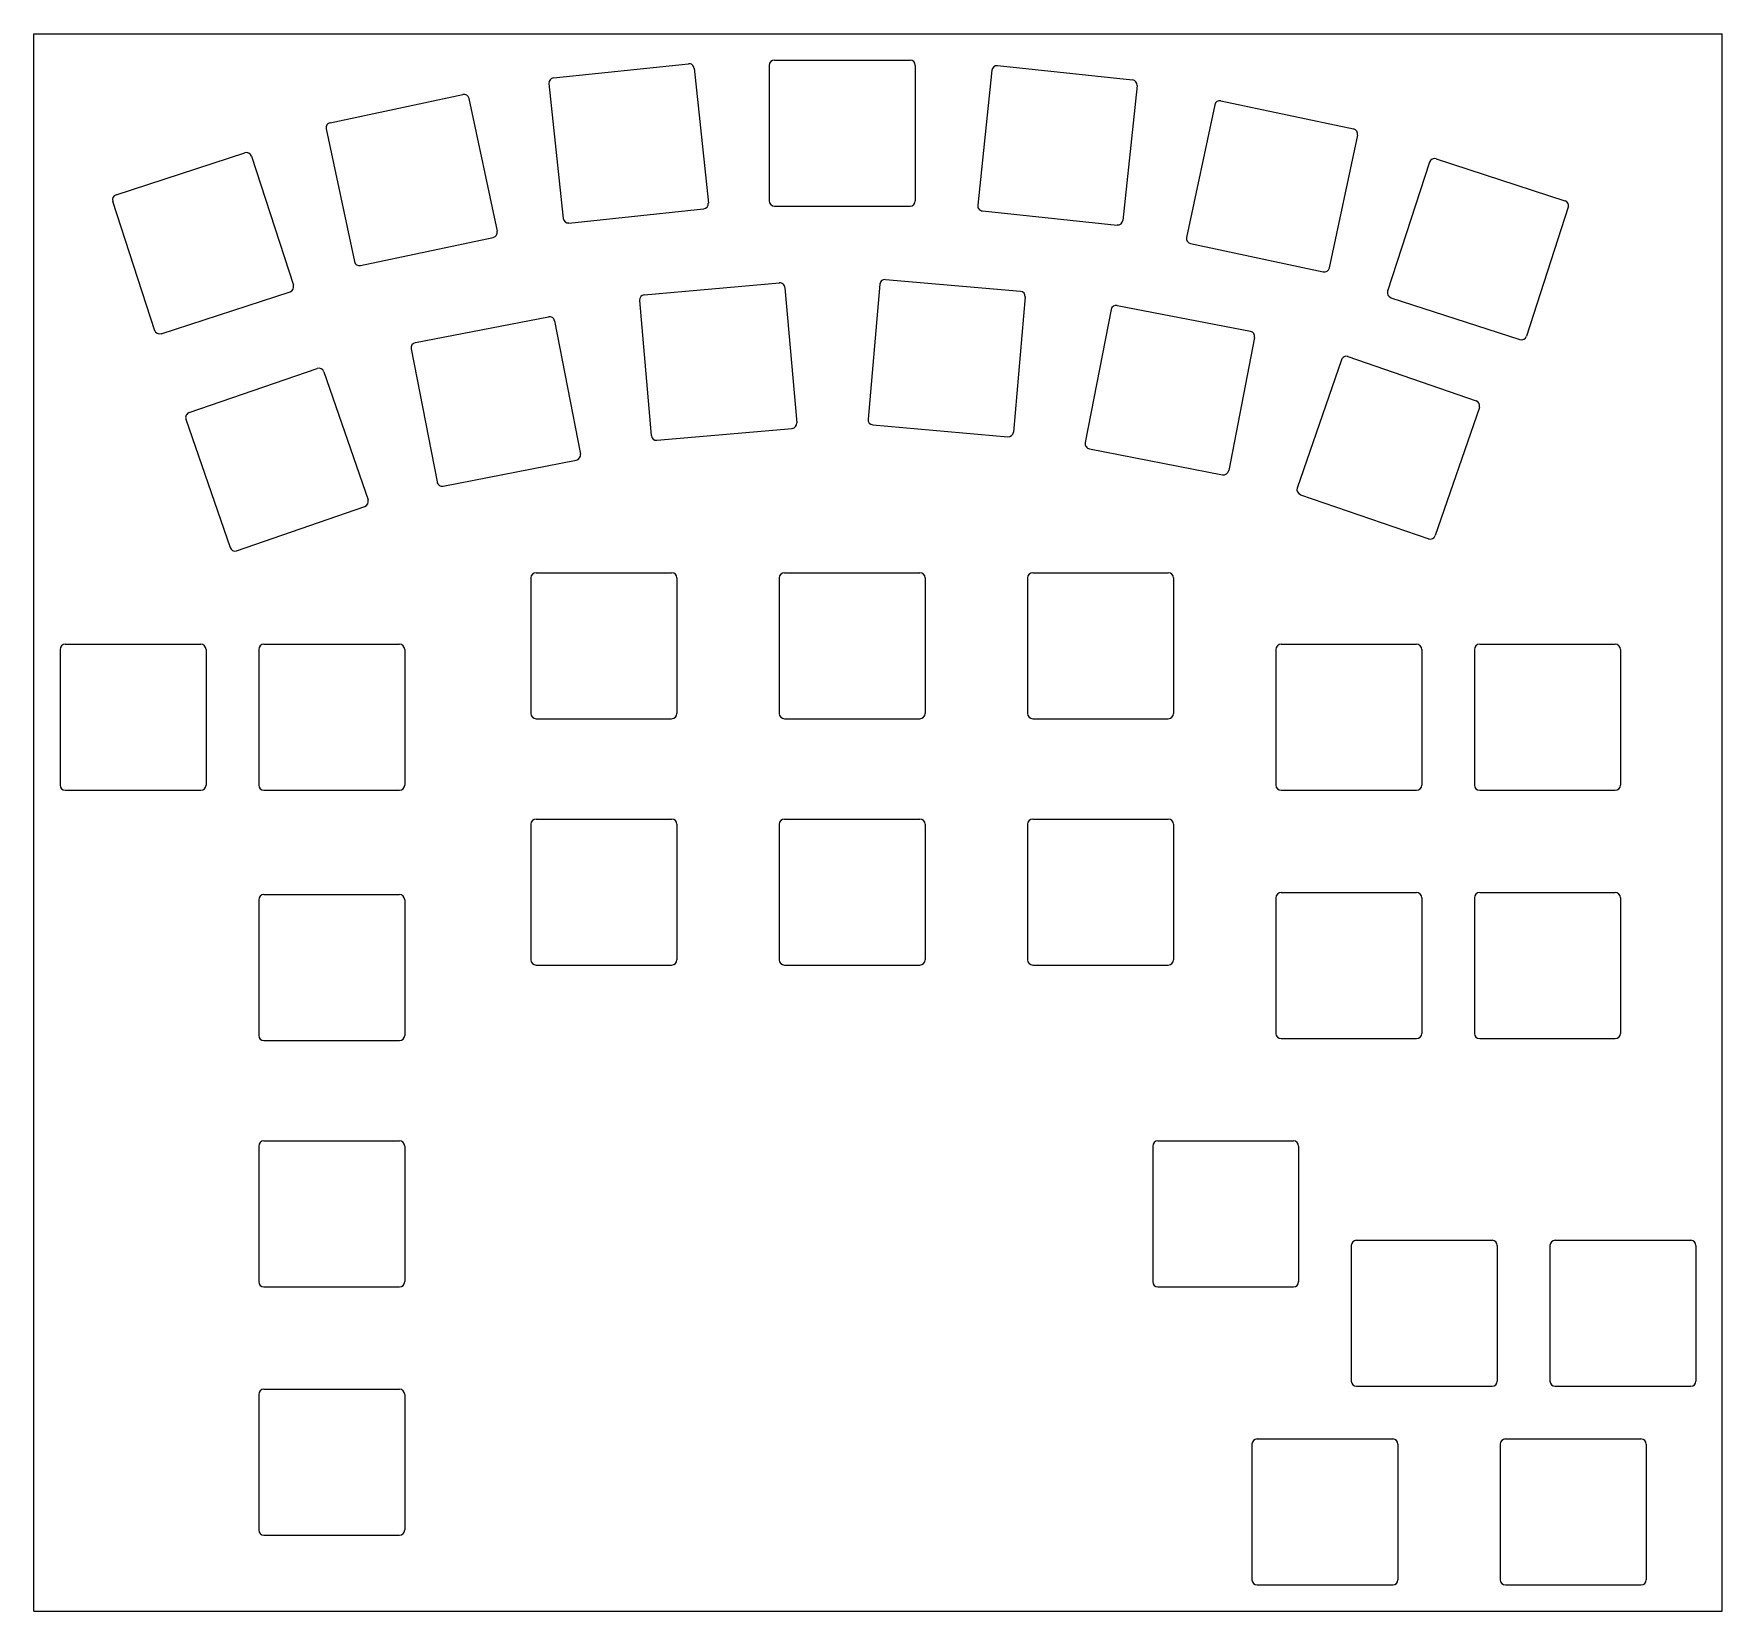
# Model space of a CAD drawing. Header units: millimetres. Extents: x 2 to 164, y -153 to -1.
import ezdxf

# ---------------------------------------------------------------- set-up
doc = ezdxf.new("R2010")
doc.units = ezdxf.units.MM

msp = doc.modelspace()

# ---------------------------------------------------------------- linework, layer by layer
for p, q in [((2.48, -1.33), (164.4, -1.33)), ((2.48, -152.59), (2.48, -1.33)), ((164.4, -152.59), (164.4, -1.33)), ((52.33, -5.56), (65.26, -4.2)), ((65.81, -4.64), (67.17, -17.57)), ((73.01, -4.36), (73.01, -17.36)), ((73.51, -3.86), (86.51, -3.86)), ((87.01, -4.36), (87.01, -17.36)), ((94.36, -4.83), (93, -17.76)), ((94.91, -4.39), (107.84, -5.75)), ((51.88, -6.11), (53.24, -19.04)), ((108.29, -6.3), (106.93, -19.23)), ((30.91, -9.87), (43.62, -7.16)), ((44.21, -7.55), (46.92, -20.26)), ((116.33, -7.76), (129.04, -10.46)), ((115.73, -8.14), (113.03, -20.86)), ((30.52, -10.46), (33.22, -23.17)), ((129.43, -11.05), (126.72, -23.77)), ((10.37, -16.77), (22.73, -12.76)), ((23.36, -13.08), (27.38, -25.44)), ((136.33, -13.64), (132.31, -26.01)), ((136.96, -13.32), (149.32, -17.34)), ((10.04, -17.4), (14.06, -29.77)), ((53.79, -19.48), (66.72, -18.12)), ((73.51, -17.86), (86.51, -17.86)), ((93.45, -18.31), (106.38, -19.67)), ((149.64, -17.97), (145.63, -30.33)), ((33.82, -23.56), (46.53, -20.86)), ((113.42, -21.45), (126.13, -24.16)), ((61.02, -26.36), (73.98, -25.23)), ((74.52, -25.68), (75.65, -38.63)), ((83.61, -25.35), (82.48, -38.3)), ((84.15, -24.89), (97.1, -26.03)), ((14.69, -30.09), (27.05, -26.07)), ((60.57, -26.9), (61.7, -39.85)), ((97.56, -26.57), (96.43, -39.52)), ((106.39, -27.38), (119.15, -29.86)), ((132.63, -26.64), (145, -30.66)), ((39.07, -30.95), (51.83, -28.47)), ((52.42, -28.87), (54.9, -41.63)), ((105.8, -27.78), (103.32, -40.54)), ((119.55, -30.45), (117.07, -43.21)), ((38.67, -31.54), (41.15, -44.3)), ((128.51, -32.29), (140.8, -36.52)), ((17.37, -37.66), (29.67, -33.43)), ((30.3, -33.74), (34.53, -46.03)), ((127.88, -32.6), (123.64, -44.89)), ((141.11, -37.16), (136.88, -49.45)), ((17.06, -38.3), (21.3, -50.59)), ((82.93, -38.84), (95.88, -39.97)), ((62.24, -40.31), (75.2, -39.17)), ((103.72, -41.13), (116.48, -43.61)), ((41.74, -44.7), (54.5, -42.22)), ((21.93, -50.9), (34.22, -46.67)), ((123.95, -45.53), (136.25, -49.76)), ((50.65, -53.01), (63.65, -53.01)), ((74.46, -53.01), (87.46, -53.01)), ((98.28, -53.01), (111.28, -53.01)), ((50.15, -53.51), (50.15, -66.51)), ((64.15, -53.51), (64.15, -66.51)), ((73.96, -53.51), (73.96, -66.51)), ((87.96, -53.51), (87.96, -66.51)), ((97.78, -53.51), (97.78, -66.51)), ((111.78, -53.51), (111.78, -66.51)), ((5.5, -59.87), (18.5, -59.87)), ((24.55, -59.87), (37.55, -59.87)), ((122.09, -59.87), (135.09, -59.87)), ((141.14, -59.87), (154.14, -59.87)), ((5, -60.37), (5, -73.37)), ((19, -60.37), (19, -73.37)), ((24.05, -60.37), (24.05, -73.37)), ((38.05, -60.37), (38.05, -73.37)), ((121.59, -60.37), (121.59, -73.37)), ((135.59, -60.37), (135.59, -73.37)), ((140.64, -60.37), (140.64, -73.37)), ((154.64, -60.37), (154.64, -73.37)), ((50.65, -67.01), (63.65, -67.01)), ((74.46, -67.01), (87.46, -67.01)), ((98.28, -67.01), (111.28, -67.01)), ((5.5, -73.87), (18.5, -73.87)), ((24.55, -73.87), (37.55, -73.87)), ((122.09, -73.87), (135.09, -73.87)), ((141.14, -73.87), (154.14, -73.87)), ((50.15, -77.13), (50.15, -90.13)), ((50.65, -76.63), (63.65, -76.63)), ((64.15, -77.13), (64.15, -90.13)), ((73.96, -77.13), (73.96, -90.13)), ((74.46, -76.63), (87.46, -76.63)), ((87.96, -77.13), (87.96, -90.13)), ((97.78, -77.13), (97.78, -90.13)), ((98.28, -76.63), (111.28, -76.63)), ((111.78, -77.13), (111.78, -90.13)), ((24.55, -83.87), (37.55, -83.87)), ((121.59, -84.18), (121.59, -97.18)), ((122.09, -83.68), (135.09, -83.68)), ((135.59, -84.18), (135.59, -97.18)), ((140.64, -84.18), (140.64, -97.18)), ((141.14, -83.68), (154.14, -83.68)), ((154.64, -84.18), (154.64, -97.18)), ((24.05, -84.37), (24.05, -97.37)), ((38.05, -84.37), (38.05, -97.37)), ((50.65, -90.63), (63.65, -90.63)), ((74.46, -90.63), (87.46, -90.63)), ((98.28, -90.63), (111.28, -90.63)), ((24.55, -97.87), (37.55, -97.87)), ((122.09, -97.68), (135.09, -97.68)), ((141.14, -97.68), (154.14, -97.68)), ((24.05, -107.99), (24.05, -120.99)), ((24.55, -107.49), (37.55, -107.49)), ((38.05, -107.99), (38.05, -120.99)), ((109.78, -107.99), (109.78, -120.99)), ((110.28, -107.49), (123.28, -107.49)), ((123.78, -107.99), (123.78, -120.99)), ((128.83, -117.52), (128.83, -130.52)), ((129.33, -117.02), (142.33, -117.02)), ((142.83, -117.52), (142.83, -130.52)), ((147.88, -117.52), (147.88, -130.52)), ((148.38, -117.02), (161.38, -117.02)), ((161.88, -117.52), (161.88, -130.52)), ((24.55, -121.49), (37.55, -121.49)), ((110.28, -121.49), (123.28, -121.49)), ((129.33, -131.02), (142.33, -131.02)), ((148.38, -131.02), (161.38, -131.02)), ((24.05, -131.8), (24.05, -144.8)), ((24.55, -131.3), (37.55, -131.3)), ((38.05, -131.8), (38.05, -144.8)), ((119.3, -136.57), (119.3, -149.57)), ((119.8, -136.07), (132.8, -136.07)), ((133.3, -136.57), (133.3, -149.57)), ((143.11, -136.57), (143.11, -149.57)), ((143.61, -136.07), (156.61, -136.07)), ((157.11, -136.57), (157.11, -149.57)), ((24.55, -145.3), (37.55, -145.3)), ((119.8, -150.07), (132.8, -150.07)), ((143.61, -150.07), (156.61, -150.07)), ((2.48, -152.59), (164.4, -152.59))]:
    msp.add_line(p, q)
for centre, start, end in [((65.31, -4.7), 6, 96), ((73.51, -4.36), 90, 180), ((86.51, -4.36), 0, 90), ((94.86, -4.89), 84, 174), ((52.38, -6.06), 96, 186), ((107.79, -6.25), 354, 84), ((43.73, -7.65), 12, 102), ((116.22, -8.25), 78, 168), ((31.01, -10.35), 102, 192), ((128.94, -10.95), 348, 78), ((22.88, -13.23), 18, 108), ((136.81, -13.8), 72, 162), ((10.52, -17.25), 108, 198), ((66.67, -17.63), 276, 6), ((73.51, -17.36), 180, 270), ((86.51, -17.36), 270, 0), ((93.5, -17.82), 174, 264), ((149.17, -17.82), 342, 72), ((53.74, -18.98), 186, 276), ((106.43, -19.17), 264, 354), ((46.43, -20.37), 282, 12), ((113.52, -20.96), 168, 258), ((33.71, -23.07), 192, 282), ((126.24, -23.67), 258, 348), ((26.9, -25.6), 288, 18), ((74.02, -25.72), 5, 95), ((84.11, -25.39), 85, 175), ((61.07, -26.86), 95, 185), ((97.06, -26.53), 355, 85), ((106.29, -27.87), 79, 169), ((132.79, -26.16), 162, 252), ((51.93, -28.96), 11, 101), ((14.54, -29.61), 198, 288), ((119.06, -30.36), 349, 79), ((145.15, -30.18), 252, 342), ((39.16, -31.45), 101, 191), ((128.35, -32.76), 71, 161), ((29.83, -33.9), 19, 109), ((140.64, -36.99), 341, 71), ((17.54, -38.13), 109, 199), ((75.15, -38.68), 275, 5), ((82.98, -38.34), 175, 265), ((62.2, -39.81), 185, 275), ((95.93, -39.48), 265, 355), ((54.41, -41.73), 281, 11), ((103.81, -40.64), 169, 259), ((116.58, -43.12), 259, 349), ((41.64, -44.21), 191, 281), ((124.12, -45.05), 161, 251), ((34.06, -46.19), 289, 19), ((136.41, -49.29), 251, 341), ((21.77, -50.43), 199, 289), ((50.65, -53.51), 90, 180), ((63.65, -53.51), 0, 90), ((74.46, -53.51), 90, 180), ((87.46, -53.51), 0, 90), ((98.28, -53.51), 90, 180), ((111.28, -53.51), 0, 90), ((5.5, -60.37), 90, 180), ((18.5, -60.37), 0, 90), ((24.55, -60.37), 90, 180), ((37.55, -60.37), 0, 90), ((122.09, -60.37), 90, 180), ((135.09, -60.37), 0, 90), ((141.14, -60.37), 90, 180), ((154.14, -60.37), 0, 90), ((50.65, -66.51), 180, 270), ((63.65, -66.51), 270, 0), ((74.46, -66.51), 180, 270), ((87.46, -66.51), 270, 0), ((98.28, -66.51), 180, 270), ((111.28, -66.51), 270, 0), ((5.5, -73.37), 180, 270), ((18.5, -73.37), 270, 0), ((24.55, -73.37), 180, 270), ((37.55, -73.37), 270, 0), ((122.09, -73.37), 180, 270), ((135.09, -73.37), 270, 0), ((141.14, -73.37), 180, 270), ((154.14, -73.37), 270, 0), ((50.65, -77.13), 90, 180), ((63.65, -77.13), 0, 90), ((74.46, -77.13), 90, 180), ((87.46, -77.13), 0, 90), ((98.28, -77.13), 90, 180), ((111.28, -77.13), 0, 90), ((24.55, -84.37), 90, 180), ((37.55, -84.37), 0, 90), ((122.09, -84.18), 90, 180), ((135.09, -84.18), 0, 90), ((141.14, -84.18), 90, 180), ((154.14, -84.18), 0, 90), ((50.65, -90.13), 180, 270), ((63.65, -90.13), 270, 0), ((74.46, -90.13), 180, 270), ((87.46, -90.13), 270, 0), ((98.28, -90.13), 180, 270), ((111.28, -90.13), 270, 0), ((24.55, -97.37), 180, 270), ((37.55, -97.37), 270, 0), ((122.09, -97.18), 180, 270), ((135.09, -97.18), 270, 0), ((141.14, -97.18), 180, 270), ((154.14, -97.18), 270, 0), ((24.55, -107.99), 90, 180), ((37.55, -107.99), 0, 90), ((110.28, -107.99), 90, 180), ((123.28, -107.99), 0, 90), ((129.33, -117.52), 90, 180), ((142.33, -117.52), 0, 90), ((148.38, -117.52), 90, 180), ((161.38, -117.52), 0, 90), ((24.55, -120.99), 180, 270), ((37.55, -120.99), 270, 0), ((110.28, -120.99), 180, 270), ((123.28, -120.99), 270, 0), ((129.33, -130.52), 180, 270), ((142.33, -130.52), 270, 0), ((148.38, -130.52), 180, 270), ((161.38, -130.52), 270, 0), ((24.55, -131.8), 90, 180), ((37.55, -131.8), 0, 90), ((119.8, -136.57), 90, 180), ((132.8, -136.57), 0, 90), ((143.61, -136.57), 90, 180), ((156.61, -136.57), 0, 90), ((24.55, -144.8), 180, 270), ((37.55, -144.8), 270, 0), ((119.8, -149.57), 180, 270), ((132.8, -149.57), 270, 0), ((143.61, -149.57), 180, 270), ((156.61, -149.57), 270, 0)]:
    msp.add_arc(centre, 0.5, start, end)

doc.saveas('drawing.dxf')
